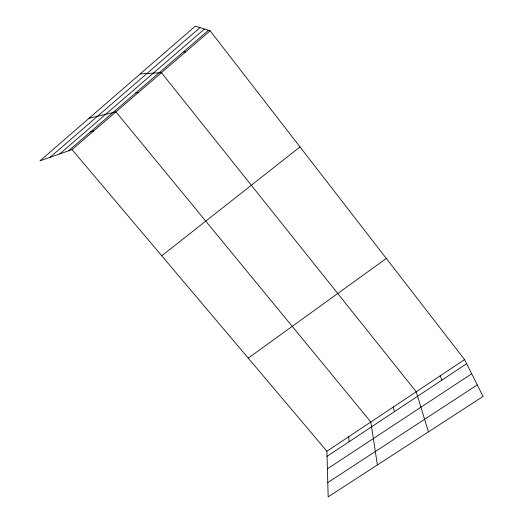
<?xml version="1.0" encoding="UTF-8"?>
<svg xmlns="http://www.w3.org/2000/svg" width="523" height="523" viewBox="0 0 523 523"><rect width="100%" height="100%" fill="white"/><g stroke="black" fill="none" stroke-linecap="round" stroke-linejoin="round"><path stroke-width="0.78" d="M50.038 157.325L199.989 27.621M59.72 153.932L204.467 29.02M68.467 150.859L208.494 30.282M72.03 149.611L210.135 30.792L464.581 359.589L483.082 396.441L328.169 496.85L326.908 451.225L72.03 149.611L39.918 160.881L195.282 26.15L210.135 30.792M161.744 255.78L300.012 146.93M248.222 358.111L386.32 258.46M326.908 451.225L464.581 359.589M327.045 456.35L466.647 363.707M327.391 468.85L471.7 373.768M327.777 482.592L477.277 384.876M90.505 131.888L93.78 130.9M89.047 118.276L115.923 111.844L370.827 421.996L377.384 464.954M135.81 92.872L138.477 92.447M140.236 73.88L161.444 72.684L416.21 391.786L428.435 431.854M183.553 51.757L185.554 51.94M440.183 375.828L441.896 380.129M393.329 407.012L394.375 411.666M348.684 436.725L349.122 441.7"/></g></svg>
